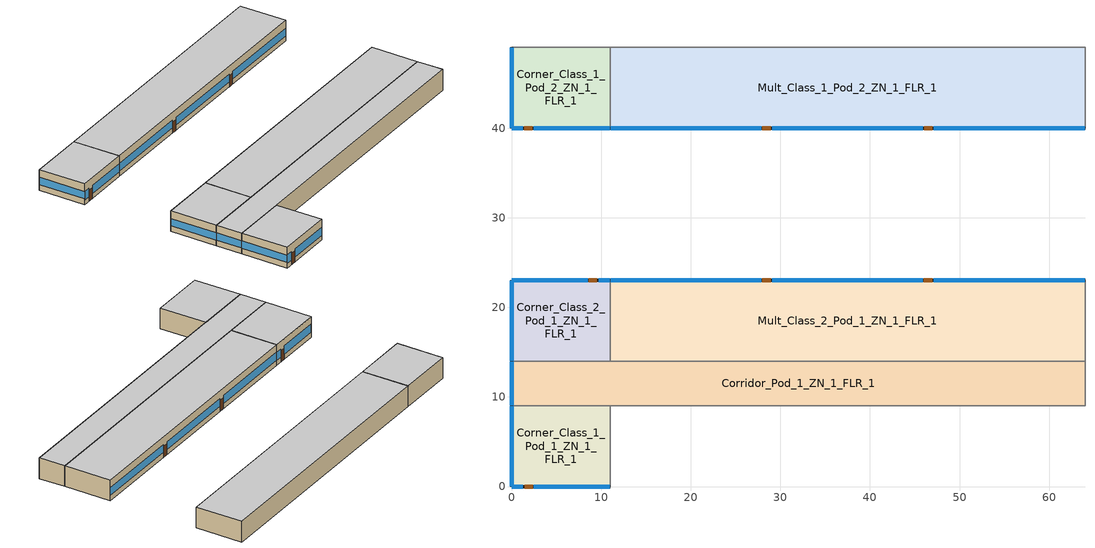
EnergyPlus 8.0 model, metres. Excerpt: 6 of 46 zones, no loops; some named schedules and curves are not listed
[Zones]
Corner_Class_1_Pod_1_ZN_1_FLR_1
 floor ground (ext_slab_6in_with_carpet): 0,9 11,9 11,0 0,0 z0
 wall outside (nonres_ext_wall): 0,9 0,0 11,0 z0:4
 wall to Mult_Class_1_Pod_1_ZN_1_FLR_1 (int_wall): 11,0 11,9 z0:4
 wall to Corridor_Pod_1_ZN_1_FLR_1 (int_wall): 11,9 0,9 z0:4
 window (Window_U_0.40_SHGC_0.38): 0.05,0 1.27,0 / 2.49,0 10.95,0 z0.92:2.51; 0,8.95 0,0.05 z1.1:2.52
 door (Swinging Door_con): 1.46,0 2.37,0 z0:2.13
 ceiling to Corner_Class_1_Pod_1_ZN_1_FLR_2 (int_slab_ceiling): 0,0 11,0 11,9 0,9 z4
Corridor_Pod_1_ZN_1_FLR_1
 floor ground (ext_slab_6in_with_carpet): 0,14 64,14 64,9 0,9 z0
 wall outside (nonres_ext_wall): 0,14 0,9 z0:4
 wall to Mult_Class_1_Pod_1_ZN_1_FLR_1 (int_wall): 11,9 64,9 z0:4
 wall to Lobby_ZN_1_FLR_1 (int_wall): 64,9 64,14 z0:4
 wall to Mult_Class_2_Pod_1_ZN_1_FLR_1 (int_wall): 64,14 11,14 z0:4
 wall to Corner_Class_2_Pod_1_ZN_1_FLR_1 (int_wall): 11,14 0,14 z0:4
 window (Window_U_0.40_SHGC_0.38): 0,13.95 0,9.05 z1.1:2.53
 ceiling to Corridor_Pod_1_ZN_1_FLR_2 (int_slab_ceiling): 0,9 64,9 64,14 0,14 z4
Corner_Class_2_Pod_1_ZN_1_FLR_1
 floor ground (ext_slab_6in_with_carpet): 0,23 11,23 11,14 0,14 z0
 wall outside (nonres_ext_wall): 11,23 0,23 0,14 z0:4
 wall to Mult_Class_2_Pod_1_ZN_1_FLR_1 (int_wall): 11,14 11,23 z0:4
 window (Window_U_0.40_SHGC_0.38): 0,22.95 0,14.05 z1.1:2.52; 10.95,23 9.73,23 / 8.51,23 0.05,23 z0.92:2.51
 door (Swinging Door_con): 9.53,23 8.62,23 z0:2.13
 ceiling to Corner_Class_2_Pod_1_ZN_1_FLR_2 (int_slab_ceiling): 0,14 11,14 11,23 0,23 z4
Mult_Class_2_Pod_1_ZN_1_FLR_1
 floor ground (ext_slab_6in_with_carpet): 11,23 64,23 64,14 11,14 z0
 wall outside (nonres_ext_wall): 64,23 11,23 z0:4
 wall to Main_Corridor_ZN_1_FLR_1 (int_wall): 64,14 64,23 z0:4
 window (Window_U_0.40_SHGC_0.38): 63.95,23 47.13,23 / 45.91,23 29.09,23 / 27.87,23 11.05,23 z1.03:2.5
 door (Swinging Door_con): 46.93,23 46.01,23 / 28.91,23 28,23 z0:2.13
 ceiling to Mult_Class_2_Pod_1_ZN_1_FLR_2 (int_slab_ceiling): 11,14 64,14 64,23 11,23 z4
Corner_Class_1_Pod_2_ZN_1_FLR_1
 floor ground (ext_slab_6in_with_carpet): 0,49 11,49 11,40 0,40 z0
 wall outside (nonres_ext_wall): 0,49 0,40 11,40 z0:4
 wall to Mult_Class_1_Pod_2_ZN_1_FLR_1 (int_wall): 11,40 11,49 z0:4
 wall to Corridor_Pod_2_ZN_1_FLR_1 (int_wall): 11,49 0,49 z0:4
 window (Window_U_0.40_SHGC_0.38): 0,48.95 0,40.05 z1.1:2.52; 0.05,40 1.27,40 / 2.49,40 10.95,40 z0.92:2.51
 door (Swinging Door_con): 1.41,40 2.32,40 z0:2.13
 ceiling to Corner_Class_1_Pod_2_ZN_1_FLR_2 (int_slab_ceiling): 0,40 11,40 11,49 0,49 z4
Mult_Class_1_Pod_2_ZN_1_FLR_1
 floor ground (ext_slab_6in_with_carpet): 11,49 64,49 64,40 11,40 z0
 wall outside (nonres_ext_wall): 11,40 64,40 z0:4
 wall to Main_Corridor_ZN_1_FLR_1 (int_wall): 64,40 64,49 z0:4
 wall to Corridor_Pod_2_ZN_1_FLR_1 (int_wall): 64,49 11,49 z0:4
 window (Window_U_0.40_SHGC_0.38): 11.05,40 27.87,40 / 29.09,40 45.91,40 / 47.13,40 63.95,40 z1.03:2.5
 door (Swinging Door_con): 28,40 28.92,40 / 46.06,40 46.97,40 z0:2.13
 ceiling to Mult_Class_1_Pod_2_ZN_1_FLR_2 (int_slab_ceiling): 11,40 64,40 64,49 11,49 z4
[Building]
Secondary School: North Axis {deg}=0; Terrain=City; Loads Convergence Tolerance Value=0.04; Temperature Convergence Tolerance Value {deltaC}=0.2; Solar Distribution=FullInteriorAndExterior; Maximum Number of Warmup Days=25; Minimum Number of Warmup Days=6
[Site:Location]
Site:Location=Denver-Aurora-Buckley.AFB_CO_USA WMO=724695; Latitude {N+ S-}=39.72; Longitude {W- E+}=-104.75; Time Zone Relative to GMT {GMT+/-}=-7; Elevation {m}=1726
[SizingPeriod:DesignDay] Day of Month=21; Dry-Bulb Temperature Range Modifier Type=DefaultMultipliers; Humidity Condition Type=Wetbulb; Barometric Pressure {Pa}=82237; Rain {Yes/No}=No; Snow on ground {Yes/No}=No; Daylight Savings Time Indicator=No
Name | Month | Day Type | Maximum Dry-Bulb Temperature {C} | Daily Dry-Bulb Temperature Range {C} | Wetbulb at Maximum Dry-Bulb {C} | Wind Speed {m/s} design conditions vs. traditional 6.71 m/s (15 mph) | Wind Direction {Degrees; N=0, S=180} | Solar Model Indicator | Clearness {0.0 to 1.1} | Wind Speed {m/s} design conditions vs. traditional 3.35 m/s (7mph) | ASHRAE Clear Sky Optical Depth for Beam Irradiance (taub) | ASHRAE Clear Sky Optical Depth for Diffuse Irradiance (taud)
Denver-Aurora-Buckley.AFB_CO_USA Ann Htg 99.6% Condns DB | 12 | WinterDesignDay | -17.9 | 0 | -17.9 | 2.5 | 180 | ASHRAEClearSky | 0
Denver-Aurora-Buckley.AFB_CO_USA Ann Clg .4% Condns DB=>MWB | 7 | SummerDesignDay | 33.9 | 14.8 | 15 |  | 30 | ASHRAETau |  | 3.6 | 0.423 | 2.02
[Site:GroundTemperature:BuildingSurface]
20.76, 20.73, 20.73, 20.73, 20.77, 23.02, 23.36, 23.44, 23.48, 21.21, 20.91, 20.82
[Site:WaterMainsTemperature]
Calculation Method=CORRELATION; Annual Average Outdoor Air Temperature {C}=9.95; Maximum Difference In Monthly Average Outdoor Air Temperatures {deltaC}=23.7
[Material:NoMass]
Opaque Door panel_con: MediumRough, 0.475964, 0.9, 0.7, 0.7
CP02 CARPET PAD: VeryRough, 0.21648, 0.9, 0.7, 0.8
Nonres_Exterior_Wall_Insulation: MediumSmooth, 2.81828, 0.9, 0.7, 0.7
[Construction]
Swinging Door_con: Opaque Door panel_con
InteriorFurnishings: Std Wood 6inch
int_wall: G01 13mm gypsum board, G01 13mm gypsum board
ext_slab_6in_with_carpet: 150mm Normalweight concrete floor, CP02 CARPET PAD
int_slab_ceiling: CP02 CARPET PAD, 100mm Normalweight concrete floor
nonres_ext_wall: F07 25mm stucco, G01 16mm gypsum board, Nonres_Exterior_Wall_Insulation, G01 16mm gypsum board
[CONSTRUCTION]
Window_U_0.40_SHGC_0.38, Glass_8652_LayerAvg, Gap_1_W_0_0127, Glass_102_LayerAvg
[Material]
Name | Roughness | Thickness {m} | Conductivity {W/m-K} | Density {kg/m3} | Specific Heat {J/kg-K} | Thermal Absorptance | Solar Absorptance | Visible Absorptance | Absorptance:Thermal | Absorptance:Solar | Absorptance:Visible
Std Wood 6inch | MediumSmooth | 0.15 | 0.12 | 540 | 1210 | 0.9 | 0.7 | 0.7
F07 25mm stucco | Smooth | 0.0254 | 0.72 | 1856 | 840 | 0.9 | 0.7 | 0.7
G01 13mm gypsum board | Smooth | 0.0127 | 0.16 | 800 | 1090 |  |  |  | 0.9 | 0.7 | 0.5
G01 16mm gypsum board | MediumSmooth | 0.0159 | 0.16 | 800 | 1090
100mm Normalweight concrete floor | MediumRough | 0.1016 | 2.31 | 2322 | 832
150mm Normalweight concrete floor | MediumRough | 0.1524 | 2.31 | 2322 | 832
[WindowMaterial:Glazing] Optical Data Type=SpectralAverage; IR Transmittance=0; Front Emissivity=0.84
Name | Layer name : CLEAR_3.DAT | Thickness | Solar Transmittance | Solar Front Reflectance | Solar Back Reflectance | Visible Transmittance | Visible Front Reflectance | Visible Back reflectance | Back Emissivity | Conductivity | Layer name : Low-E 50 CSR.MWF (Window_U_0.41_SHGC_0.38)
 | Glass_102_LayerAvg | 0.003048 | 0.833848 | 0.0747638 | 0.0748545 | 0.89926 | 0.082563 | 0.082564 | 0.84 | 1
 |  | 0.003059 | 0.343691 | 0.298987 | 0.462105 | 0.487937 | 0.209449 | 0.306829 | 0.39 | 0.962 | Glass_8652_LayerAvg
[WindowMaterial:Gas]
gap name - Air=Gap_1_W_0_0127; type=Air; thickness=0.0127
[Zone] Type=1; Multiplier=1; Ceiling Height {m}=4; Floor Area {m2}=autocalculate; Part of Total Floor Area=Yes
Name | Volume {m3}
Corner_Class_1_Pod_1_ZN_1_FLR_1; Corner_Class_2_Pod_1_ZN_1_FLR_1; Corner_Class_1_Pod_2_ZN_1_FLR_1 | 396
Corridor_Pod_1_ZN_1_FLR_1 | 1280
Mult_Class_2_Pod_1_ZN_1_FLR_1; Mult_Class_1_Pod_2_ZN_1_FLR_1 | 1908
[InternalMass] Construction=InteriorFurnishings
Name | Zone | Surface Area {m2}
Corner_Class_1_Pod_1_ZN_1_FLR_1_InternalMass_1 | Corner_Class_1_Pod_1_ZN_1_FLR_1 | 198
Corridor_Pod_1_ZN_1_FLR_1_InternalMass_1 | Corridor_Pod_1_ZN_1_FLR_1 | 640
Corner_Class_2_Pod_1_ZN_1_FLR_1_InternalMass_1 | Corner_Class_2_Pod_1_ZN_1_FLR_1 | 198
Mult_Class_2_Pod_1_ZN_1_FLR_1_InternalMass_1 | Mult_Class_2_Pod_1_ZN_1_FLR_1 | 954
Corner_Class_1_Pod_2_ZN_1_FLR_1_InternalMass_1 | Corner_Class_1_Pod_2_ZN_1_FLR_1 | 198
Mult_Class_1_Pod_2_ZN_1_FLR_1_InternalMass_1 | Mult_Class_1_Pod_2_ZN_1_FLR_1 | 954
[People] Number of People Schedule=BLDG_OCC_SCH; Fraction Radiant=0.3; Sensible Heat Fraction=AUTOCALCULATE; Activity Level Schedule=ACTIVITY_SCH; Enable ASHRAE 55 Comfort Warnings=No; Mean Radiant Temperature Calculation Type=ZoneAveraged; Work Efficiency Schedule=WORK_EFF_SCH; Clothing Insulation Schedule=CLOTHING_SCH; Air Velocity Schedule=AIR_VELO_SCH; Thermal Comfort Model 1 Type=FANGER
Name | Zone or ZoneList | Number of People Calculation Method | Zone Floor Area per Person {m2/person}
Corner_Class_1_Pod_1_ZN_1_FLR_1 | Corner_Class_1_Pod_1_ZN_1_FLR_1 | Area/Person | 2.654
Corridor_Pod_1_ZN_1_FLR_1 | Corridor_Pod_1_ZN_1_FLR_1 | People
Corner_Class_2_Pod_1_ZN_1_FLR_1 | Corner_Class_2_Pod_1_ZN_1_FLR_1 | Area/Person | 2.654
Mult_Class_2_Pod_1_ZN_1_FLR_1 | Mult_Class_2_Pod_1_ZN_1_FLR_1 | Area/Person | 2.654
Corner_Class_1_Pod_2_ZN_1_FLR_1 | Corner_Class_1_Pod_2_ZN_1_FLR_1 | Area/Person | 2.654
Mult_Class_1_Pod_2_ZN_1_FLR_1 | Mult_Class_1_Pod_2_ZN_1_FLR_1 | Area/Person | 2.654
[Lights] Design Level Calculation Method=Watts/Area; Return Air Fraction=0; Fraction Radiant=0.37; Fraction Visible=0.2; Fraction Replaceable=1; Return Air Fraction Calculated from Plenum Temperature=No
Name | Zone or ZoneList | Schedule | Watts per Zone Floor Area {W/m2}2}
Corner_Class_1_Pod_1_ZN_1_FLR_1_Lights | Corner_Class_1_Pod_1_ZN_1_FLR_1 | BLDG_LIGHT_CLASSROOM_SCH | 9.9028
Corridor_Pod_1_ZN_1_FLR_1_Lights | Corridor_Pod_1_ZN_1_FLR_1 | BLDG_LIGHT_CORRIDOR_SCH | 7.10418
Corner_Class_2_Pod_1_ZN_1_FLR_1_Lights | Corner_Class_2_Pod_1_ZN_1_FLR_1 | BLDG_LIGHT_CLASSROOM_SCH | 9.9028
Mult_Class_2_Pod_1_ZN_1_FLR_1_Lights | Mult_Class_2_Pod_1_ZN_1_FLR_1 | BLDG_LIGHT_CLASSROOM_SCH | 9.9028
Corner_Class_1_Pod_2_ZN_1_FLR_1_Lights | Corner_Class_1_Pod_2_ZN_1_FLR_1 | BLDG_LIGHT_CLASSROOM_SCH | 9.9028
Mult_Class_1_Pod_2_ZN_1_FLR_1_Lights | Mult_Class_1_Pod_2_ZN_1_FLR_1 | BLDG_LIGHT_CLASSROOM_SCH | 9.9028
[ElectricEquipment] Schedule=BLDG_EQUIP_SCH; Design Level Calculation Method=EquipmentLevel; Fraction Latent=0; Fraction Radiant=0.5; Fraction Lost=0
Name | Zone or ZoneList | Design Level {W}
Corner_Class_1_Pod_1_ZN_1_FLR_1_PlugMisc_Equip | Corner_Class_1_Pod_1_ZN_1_FLR_1 | 990
Corridor_Pod_1_ZN_1_FLR_1_PlugMisc_Equip | Corridor_Pod_1_ZN_1_FLR_1 | 1280
Corner_Class_2_Pod_1_ZN_1_FLR_1_PlugMisc_Equip | Corner_Class_2_Pod_1_ZN_1_FLR_1 | 990
Mult_Class_2_Pod_1_ZN_1_FLR_1_PlugMisc_Equip | Mult_Class_2_Pod_1_ZN_1_FLR_1 | 4770
Corner_Class_1_Pod_2_ZN_1_FLR_1_PlugMisc_Equip | Corner_Class_1_Pod_2_ZN_1_FLR_1 | 990
Mult_Class_1_Pod_2_ZN_1_FLR_1_PlugMisc_Equip | Mult_Class_1_Pod_2_ZN_1_FLR_1 | 4770
[Daylighting:Controls] Total Daylighting Reference Points=2; Z-Coordinate of First Reference Point {m}=0.762; Z-Coordinate of Second Reference Point {m}=0.762; Illuminance Setpoint at First Reference Point {lux}=500; Illuminance Setpoint at Second Reference Point {lux}=500; Lighting Control Type=2; Maximum Allowable Discomfort Glare Index=22; Minimum Input Power Fraction for Continuous Dimming Control=0.3; Minimum Light Output Fraction for Continuous Dimming Control=0.2; Number of Stepped Control Steps=3; Probability Lighting will be Reset When Needed in Manual Stepped Control=1
Name | X-Coordinate of First Reference Point {m} | Y-Coordinate of First Reference Point {m} | X-Coordinate of Second Reference Point {m} | Y-Coordinate of Second Reference Point {m} | Fraction of Zone Controlled by First Reference Point | Fraction of Zone Controlled by Second Reference Point | Glare Calculation Azimuth Angle of View Direction Clockwise from Zone y-Axis {deg}
Corner_Class_1_Pod_1_ZN_1_FLR_1; Corner_Class_1_Pod_2_ZN_1_FLR_1 | 7.6198 | 3.3711 | 3.3711 | 6.0313 | 0.56 | 0.2 | 180
Corner_Class_2_Pod_1_ZN_1_FLR_1 | 7.3729 | 5.6289 | 3.3711 | 2.9688 | 0.56 | 0.2 | 270
Mult_Class_2_Pod_1_ZN_1_FLR_1 | 26.5 | 7.3236 | 26.5 | 5.6472 | 0.28 | 0.28 | 0
Mult_Class_1_Pod_2_ZN_1_FLR_1 | 26.5 | 1.6764 | 26.5 | 3.3528 | 0.28 | 0.28 | 180
[ZoneInfiltration:DesignFlowRate] Schedule=INFIL_SCH_PNNL; Design Flow Rate Calculation Method=Flow/ExteriorArea; Flow per Exterior Surface Area {m3/s-m2}=0.00056896; Constant Term Coefficient=0; Temperature Term Coefficient=0; Velocity Term Coefficient=0.224; Velocity Squared Term Coefficient=0
Name | Zone or ZoneList
Corner_Class_1_Pod_1_ZN_1_FLR_1_Infiltration | Corner_Class_1_Pod_1_ZN_1_FLR_1
Corridor_Pod_1_ZN_1_FLR_1_Infiltration | Corridor_Pod_1_ZN_1_FLR_1
Corner_Class_2_Pod_1_ZN_1_FLR_1_Infiltration | Corner_Class_2_Pod_1_ZN_1_FLR_1
Mult_Class_2_Pod_1_ZN_1_FLR_1_Infiltration | Mult_Class_2_Pod_1_ZN_1_FLR_1
Corner_Class_1_Pod_2_ZN_1_FLR_1_Infiltration | Corner_Class_1_Pod_2_ZN_1_FLR_1
Mult_Class_1_Pod_2_ZN_1_FLR_1_Infiltration | Mult_Class_1_Pod_2_ZN_1_FLR_1
[Exterior:Lights] Control Option=AstronomicalClock
Name | Schedule | Design Level {W}
Exterior_Lights_a | Exterior_lighting_schedule_a | 441.8
Exterior_Lights_b | Exterior_lighting_schedule_b_2016 | 2994.5
Exterior_Lights_c | Exterior_lighting_schedule_c_2016 | 2973.7
[AvailabilityManager:NightCycle] Applicability Schedule=Always_On; Fan Schedule=HVACOperationSchd; Control Type=CycleOnAny; Thermostat Tolerance {deltaC}=1; Cycling Run Time {s}=1800
VAV_POD_1 Availability Manager; VAV_POD_2 Availability Manager; VAV_POD_3 Availability Manager; VAV_OTHER Availability Manager; PSZ-AC_1:5 Availability Manager; PSZ-AC_2:6 Availability Manager; PSZ-AC_3:7 Availability Manager; PSZ-AC_4:8 Availability Manager; PSZ-AC_5:9 Availability Manager
[Refrigeration:CompressorRack] Heat Rejection Location=ZONE; Design Condenser Fan Power {W}=750; Condenser Type=AIRCOOLED
Name | Design Compressor Rack COP {W/W} | Compressor Rack COP Function of Temperature Curve | Condenser Fan Power Function of Temperature Curve | Refrigeration Case Name or WalkIn Name or CaseAndWalkInList
RACK1 | 1.5 | RACK1_RackCOPfTCurve | RACK1_RackCondFanCurve2 | RACK1CaseList
RACK2 | 3 | RACK2_RackCOPfTCurve |  | RACK2CaseList
[EnergyManagementSystem:Sensor]
Name | Output:Variable or Output:Meter | Output:Variable or Output:Meter Index Key | Output:Variable or Output:Meter Index Key Name,
Facility_Int_LTG | InteriorLights:Electricity
OAT_F | Site Outdoor Air Drybulb Temperature
OAwb_F | Site Outdoor Air Wetbulb Temperature | *
PSZ1_5_OASch; PSZ2_6_OASch; PSZ3_7_OASch; PSZ5_9_OASch | Schedule Value |  | MinOA_MotorizedDamper_Sched
PSZ1_5_DAT_Rqd | System Node Setpoint Temperature | PSZ-AC_1:5 Supply Equipment Outlet Node
PSZ2_6_DAT_Rqd | System Node Setpoint Temperature | PSZ-AC_2:6 Supply Equipment Outlet Node
PSZ3_7_DAT_Rqd | System Node Setpoint Temperature | PSZ-AC_3:7 Supply Equipment Outlet Node
PSZ4_8_OASch | Schedule Value | Kitchen_Exhaust_SCH
PSZ4_8_DAT_Rqd | System Node Setpoint Temperature | PSZ-AC_4:8 Supply Equipment Outlet Node
PSZ5_9_DAT_Rqd | System Node Setpoint Temperature | PSZ-AC_5:9 Supply Equipment Outlet Node
OAT | Site Outdoor Air Drybulb Temperature | Environment
[EnergyManagementSystem:GlobalVariable]
Wired_LTG
PSZ1_5_FanPwrExponent; PSZ1_5_Stage1Speed; PSZ1_5_Stage2Speed; PSZ1_5_HeatSpeed; PSZ1_5_VenSpeed; PSZ1_5_Number_of_Stages
PSZ2_6_FanPwrExponent; PSZ2_6_Stage1Speed; PSZ2_6_Stage2Speed; PSZ2_6_HeatSpeed; PSZ2_6_VenSpeed; PSZ2_6_Number_of_Stages
PSZ3_7_FanPwrExponent; PSZ3_7_Stage1Speed; PSZ3_7_Stage2Speed; PSZ3_7_HeatSpeed; PSZ3_7_VenSpeed; PSZ3_7_Number_of_Stages
PSZ4_8_FanPwrExponent; PSZ4_8_Stage1Speed; PSZ4_8_Stage2Speed; PSZ4_8_HeatSpeed; PSZ4_8_VenSpeed; PSZ4_8_Number_of_Stages
PSZ5_9_FanPwrExponent; PSZ5_9_Stage1Speed; PSZ5_9_Stage2Speed; PSZ5_9_HeatSpeed; PSZ5_9_VenSpeed; PSZ5_9_Number_of_Stages
BoilerType; CapRated; EtRated; PLRx; Ecx; SkinLossRate
[EnergyManagementSystem:Program]
Transformer_Load_Prog: SET Wired_LTG = Facility_Int_LTG*0.0194
PSZ1_5_Economizer_CTRL_Prog: SET PSZ1_5_Timestep_Econ_Eff = 0.7; SET PSZ1_5_MaxE = 0.7; SET PSZ1_5_DAT_Rqd = (PSZ1_5_DAT_Rqd*1.8) +32; SET OAT_F = (OAT_F*1.8) +32; SET OAwb_F = (OAwb_F*1.8) +32; IF PSZ1_5_OAFlowMass > (PSZ1_5_OADesignMass * PSZ1_5_OASch); SET PSZ1_5_Econo_Active = 1; ELSE; SET PSZ1_5_Econo_Active = 0; ENDIF; SET PSZ1_5_dT_Needed = 75 - PSZ1_5_DAT_Rqd; SET PSZ1_5_Cool_Des_dT = ((98*0.15) + (75*(1-0.15))) - 55; SET PSZ1_5_Cool_Load = PSZ1_5_dT_Needed/ PSZ1_5_Cool_Des_dT; IF PSZ1_5_Cool_Load > 1; SET PSZ1_5_Cool_Load = 1; ELSEIF PSZ1_5_Cool_Load < 0; SET PSZ1_5_Cool_Load = 0; ENDIF; IF PSZ1_5_Econo_Active == 1; SET PSZ1_5_Stage = PSZ1_5_Number_of_Stages; IF PSZ1_5_Stage == 2; IF PSZ1_5_Cool_Load < 0.6; SET PSZ1_5_Timestep_Econ_Eff = PSZ1_5_MaxE; ELSE; SET PSZ1_5_ECO_Eff = 0-2.18919863612305; SET PSZ1_5_ECO_Eff = PSZ1_5_ECO_Eff + (0-0.674461284910428 * PSZ1_5_Cool_Load); SET PSZ1_5_ECO_Eff = PSZ1_5_ECO_Eff + (0.000459106275872404 * (OAT_F^2)); SET PSZ1_5_ECO_Eff = PSZ1_5_ECO_Eff + (0-0.00000484778537945252 * (OAT_F^3)); SET PSZ1_5_ECO_Eff = PSZ1_5_ECO_Eff + (0.182915713033586 * OAwb_F); SET PSZ1_5_ECO_Eff = PSZ1_5_ECO_Eff + (0-0.00382838660261133 * (OAwb_F^2)); SET PSZ1_5_ECO_Eff = PSZ1_5_ECO_Eff + (0.0000255567460240583 * (OAwb_F^3)); SET PSZ1_5_Timestep_Econ_Eff = PSZ1_5_ECO_Eff; ENDIF; ELSE; SET PSZ1_5_ECO_Eff = 2.36337942464462; SET PSZ1_5_ECO_Eff = PSZ1_5_ECO_Eff + (0-0.409939515512619 * PSZ1_5_Cool_Load); SET PSZ1_5_ECO_Eff = PSZ1_5_ECO_Eff + (0-0.0565205596792225 * OAwb_F); SET PSZ1_5_ECO_Eff = PSZ1_5_ECO_Eff + (0-0.0000632612294169389 * (OAT_F^2)); SET PSZ1_5_Timestep_Econ_Eff = PSZ1_5_ECO_Eff + (0.000571724868775081 * (OAwb_F^2)); ENDIF; IF PSZ1_5_Timestep_Econ_Eff > PSZ1_5_MaxE; SET PSZ1_5_Timestep_Econ_Eff = PSZ1_5_MaxE; ELSEIF PSZ1_5_Timestep_Econ_Eff < (PSZ1_5_OADesignMass * PSZ1_5_OASch); SET PSZ1_5_Timestep_Econ_Eff = (PSZ1_5_OADesignMass * PSZ1_5_OASch); ENDIF; ENDIF
PSZ1_5_Set_Fan_Par: IF PSZ1_5_Number_of_Stages == 1; Return; ENDIF; SET PSZ1_5_FanPwrExponent = 2.2; SET PSZ1_5_OAFrac = PSZ1_5_OAFlowMass/PSZ1_5_DesignFlowMass; IF  PSZ1_5_OAFrac < 0.66; SET PSZ1_5_VenSpeed = 0.66; SET PSZ1_5_Stage1Speed = 0.66; ELSE; SET PSZ1_5_VenSpeed = PSZ1_5_OAFrac; SET PSZ1_5_Stage1Speed = PSZ1_5_OAFrac; ENDIF; SET PSZ1_5_Stage2Speed = 1.0; SET PSZ1_5_HeatSpeed = 1.0
